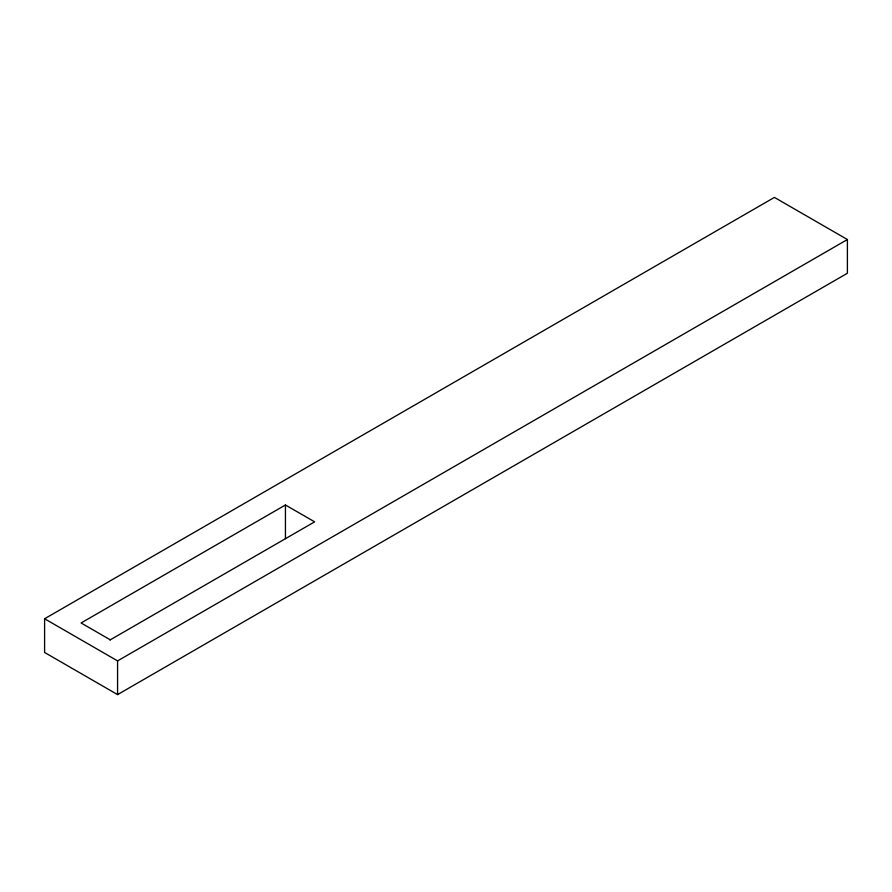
<?xml version="1.0" encoding="UTF-8"?>
<svg xmlns="http://www.w3.org/2000/svg" width="892" height="892" viewBox="0 0 892 892"><rect width="100%" height="100%" fill="white"/><g stroke="black" fill="none" stroke-linecap="round" stroke-linejoin="round"><path stroke-width="1.34" d="M44.6 618.758L774.423 197.4L847.4 239.535L847.4 273.242L117.577 694.6L44.6 652.465L44.6 618.758L117.577 660.894L847.4 239.535M109.939 640.021L314.631 521.842L285.44 504.995L81.094 622.973L110.285 639.82M285.44 504.995L285.44 538.701M117.577 660.894L117.577 694.6"/></g></svg>
